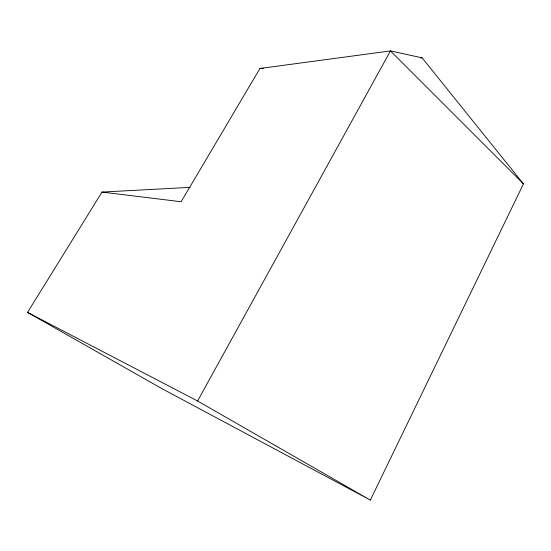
<?xml version="1.0" encoding="UTF-8"?>
<svg xmlns="http://www.w3.org/2000/svg" width="551" height="551" viewBox="0 0 551 551"><rect width="100%" height="100%" fill="white"/><g stroke="black" fill="none" stroke-linecap="round" stroke-linejoin="round"><path stroke-width="0.83" d="M370.334 500.081L523.45 183.882L422.087 57.827L390.459 50.919L259.948 68.482L181.121 201.749L102.004 192.085L27.55 312.396L162.29 388.848L370.334 500.081L197.595 401.004L27.55 312.396M197.595 401.004L390.459 50.919L523.45 183.882M259.948 68.482L263.378 68.255M420.372 57.938L422.087 57.827M102.004 192.085L190.191 187.354"/></g></svg>
